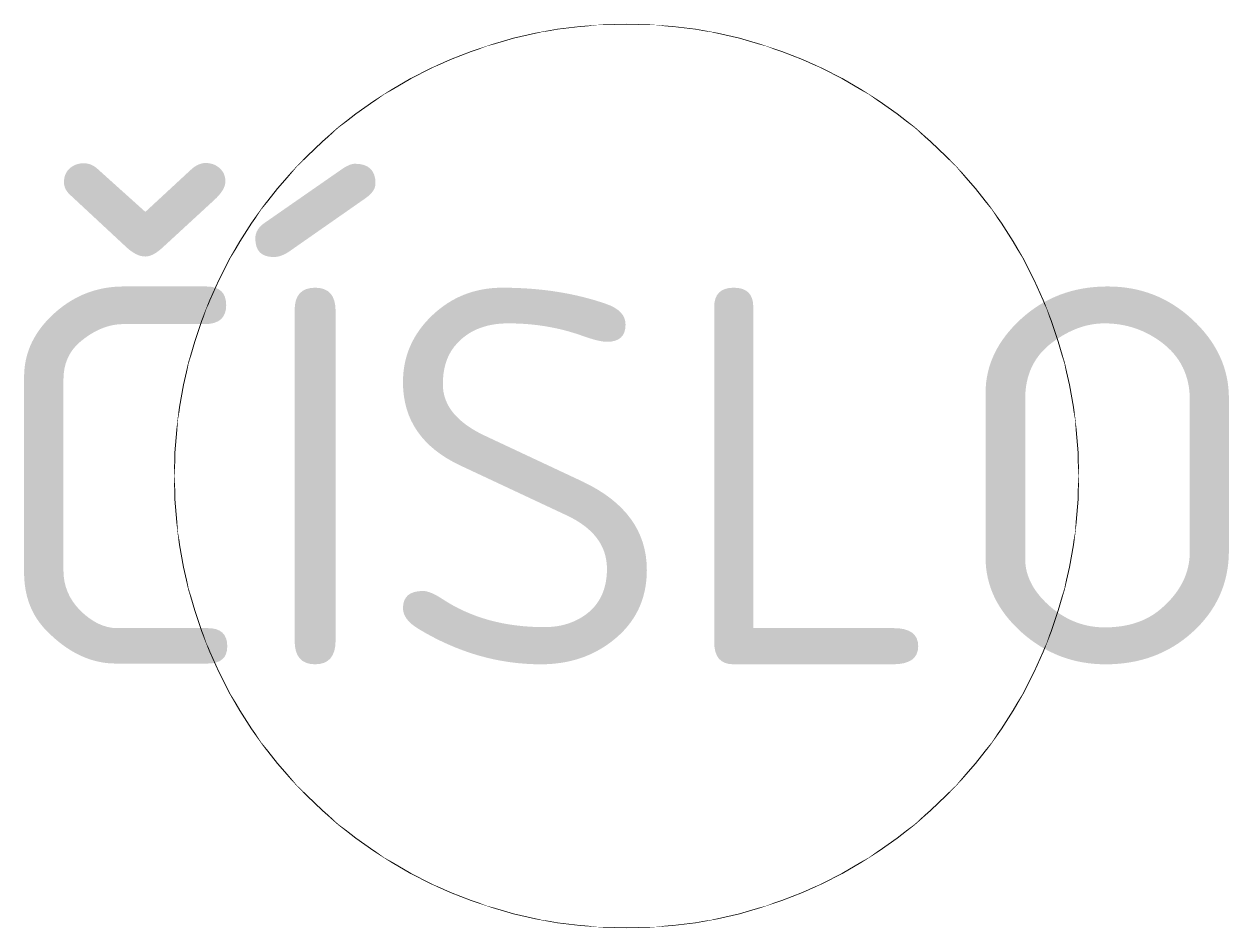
# Model space of a CAD drawing. Header units: metres. Extents: x -4 to 4, y -3 to 3.
import ezdxf
from ezdxf.enums import TextEntityAlignment as Align

# ---------------------------------------------------------------- set-up
doc = ezdxf.new("R2010")
doc.units = ezdxf.units.M
doc.styles.add('DP_ISOCPEUR', font='isocpeur.ttf')

msp = doc.modelspace()

# ---------------------------------------------------------------- linework, layer by layer
at = {"color": 0, "lineweight": 9, "transparency": 16777216}
msp.add_circle((0, 0), 3, dxfattribs=at)

# ---------------------------------------------------------------- next in the draw order: wipeouts: each hides what was drawn before it
at = {"lineweight": 9}
msp.add_wipeout([(3, 0), (2.9763, 0.376), (2.9057, 0.7461), (2.7893, 1.1044), (2.6289, 1.4453), (2.4271, 1.7634), (2.1869, 2.0536), (1.9123, 2.3115), (1.6075, 2.533), (1.2773, 2.7145), (0.9271, 2.8532), (0.5621, 2.9469), (0.1884, 2.9941), (-0.1884, 2.9941), (-0.5621, 2.9469), (-0.9271, 2.8532), (-1.2773, 2.7145), (-1.6075, 2.533), (-1.9123, 2.3115), (-2.1869, 2.0536), (-2.4271, 1.7634), (-2.6289, 1.4453), (-2.7893, 1.1044), (-2.9057, 0.7461), (-2.9763, 0.376), (-3, 0), (-2.9763, -0.376), (-2.9057, -0.7461), (-2.7893, -1.1044), (-2.6289, -1.4453), (-2.4271, -1.7634), (-2.1869, -2.0536), (-1.9123, -2.3115), (-1.6075, -2.533), (-1.2773, -2.7145), (-0.9271, -2.8532), (-0.5621, -2.9469), (-0.1884, -2.9941), (0.1884, -2.9941), (0.5621, -2.9469), (0.9271, -2.8532), (1.2773, -2.7145), (1.6075, -2.533), (1.9123, -2.3115), (2.1869, -2.0536), (2.4271, -1.7634), (2.6289, -1.4453), (2.7893, -1.1044), (2.9057, -0.7461), (2.9763, -0.376)], dxfattribs=at)

# ---------------------------------------------------------------- next in the draw order: texts
at = {"color": 0, "transparency": 16777216, "style": 'DP_ISOCPEUR'}
msp.add_attdef('ČÍSLO', text='X', height=2.5, dxfattribs=at).set_placement((0, 0), align=Align.MIDDLE_CENTER)

doc.saveas('drawing.dxf')
